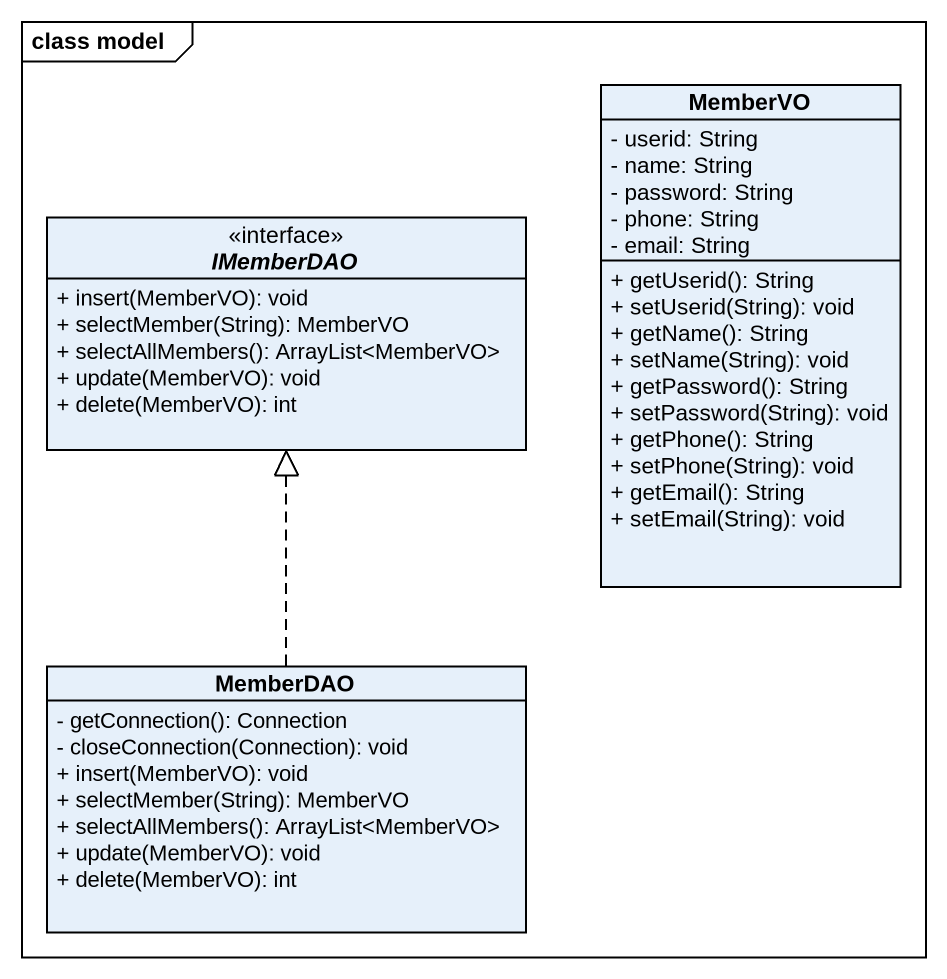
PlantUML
@startuml
mainframe class model
hide circle
hide empty members
skinparam classAttributeIconSize 0
class MemberVO {
  - userid: String
  - name: String
  - password: String
  - phone: String
  - email: String
  + getUserid(): String
  + setUserid(String): void
  + getName(): String
  + setName(String): void
  + getPassword(): String
  + setPassword(String): void
  + getPhone(): String
  + setPhone(String): void
  + getEmail(): String
  + setEmail(String): void
}
interface IMemberDAO {
  + insert(MemberVO): void
  + selectMember(String): MemberVO
  + selectAllMembers(): ArrayList<MemberVO>
  + update(MemberVO): void
  + delete(MemberVO): int
}
class MemberDAO {
  - getConnection(): Connection
  - closeConnection(Connection): void
  + insert(MemberVO): void
  + selectMember(String): MemberVO
  + selectAllMembers(): ArrayList<MemberVO>
  + update(MemberVO): void
  + delete(MemberVO): int
}
MemberDAO .up.|> IMemberDAO
@enduml
